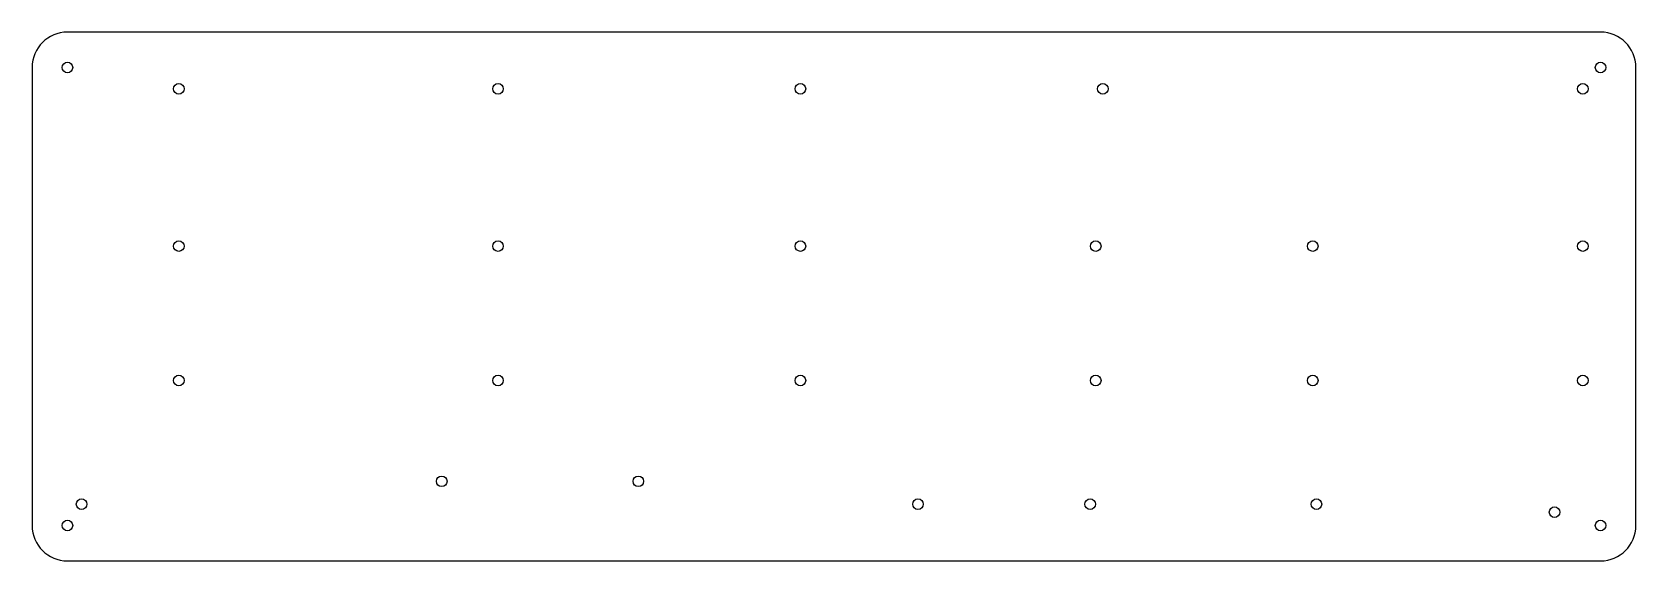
# Model space of a CAD drawing. Header units: millimetres. Extents: x -5 to 449, y -5 to 144.
import ezdxf

# ---------------------------------------------------------------- set-up
doc = ezdxf.new("R2010")
doc.units = ezdxf.units.MM

msp = doc.modelspace()

# ---------------------------------------------------------------- linework, layer by layer
for p, q in [((438.5, 144.5), (5, 144.5)), ((-5, 134.5), (-5, 5)), ((448.5, 5), (448.5, 134.5)), ((5, -5), (438.5, -5))]:
    msp.add_line(p, q)
for centre in [(5, 134.5), (5, 134.5), (438.5, 134.5), (438.5, 134.5), (36.5, 128.46), (126.75, 128.46), (212.25, 128.46), (297.75, 128.46), (433.5, 128.46), (36.5, 84), (126.75, 84), (212.25, 84), (357.12, 84), (433.5, 84), (36.5, 46), (126.75, 46), (212.25, 46), (357.12, 46), (433.5, 46), (9, 11.04), (245.5, 11.04), (5, 5), (5, 5), (438.5, 5), (438.5, 5)]:
    msp.add_circle(centre, 1.5)
at = {"transparency": 33554687}
for centre in [(295.75, 84), (295.75, 46), (110.83, 17.5), (166.43, 17.5), (294.19, 11.04), (358.16, 11.04), (425.5, 8.78)]:
    msp.add_circle(centre, 1.5, dxfattribs=at)
for centre, start, end in [((5, 134.5), 90, 180), ((438.5, 134.5), 0, 90), ((5, 5), 180, 270), ((438.5, 5), 270, 0)]:
    msp.add_arc(centre, 10, start, end)

doc.saveas('drawing.dxf')
